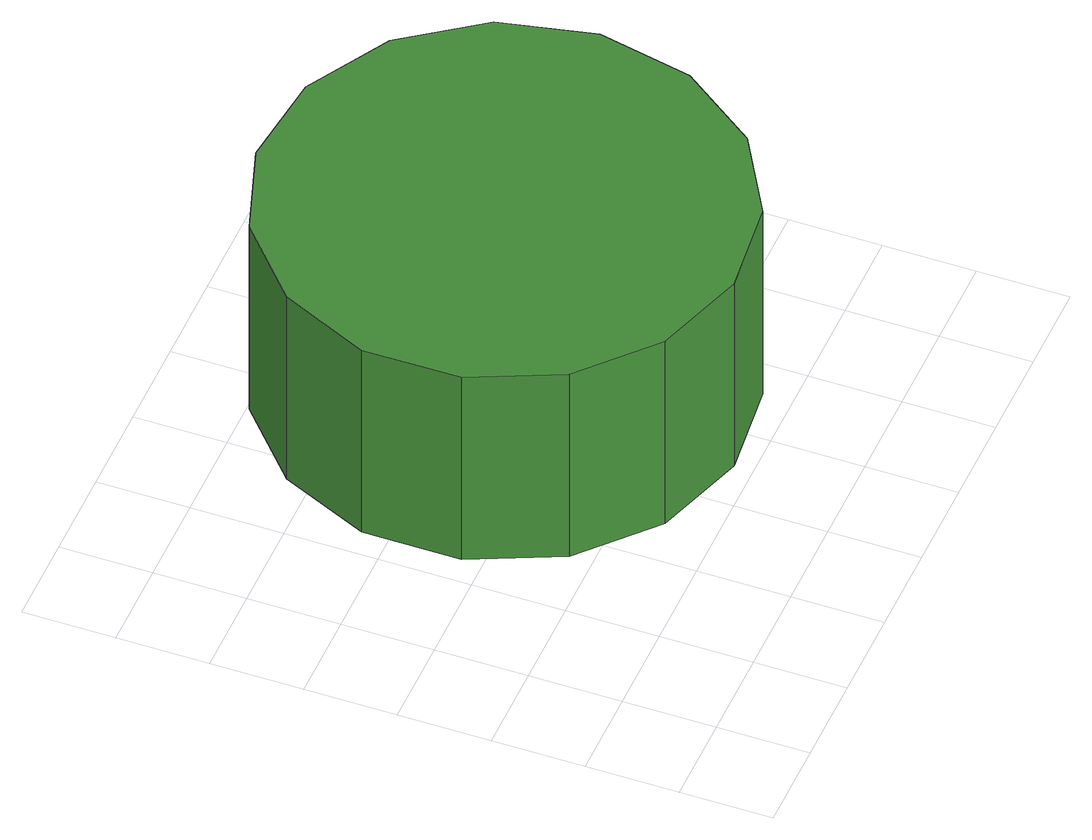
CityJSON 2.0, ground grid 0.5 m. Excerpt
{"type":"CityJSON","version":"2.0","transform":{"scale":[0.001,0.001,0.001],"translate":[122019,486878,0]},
"CityObjects":{
"tree1":{"type":"SolitaryVegetationObject","attributes":{"function":"something"},"geometry":[{"type":"MultiSurface","lod":"1","boundaries":[[[0,1,2,3,4,5,6,7,8,9,10,11,12,13,14]],[[15,16,17,18,19,20,21,22,23,24,25,26,27,28,29]],[[0,29,28,1]],[[1,28,27,2]],[[2,27,26,3]],[[3,26,25,4]],[[4,25,24,5]],[[5,24,23,6]],[[6,23,22,7]],[[7,22,21,8]],[[8,21,20,9]],[[9,20,19,10]],[[10,19,18,11]],[[11,18,17,12]],[[12,17,16,13]],[[13,16,15,14]],[[14,15,29,0]]]}]}
},
"vertices":[
[3185,1879,2190],[3074,2400,2190],[2761,2830,2190],[2300,3096,2190],[1771,3152,2190],[1265,2988,2190],[869,2631,2190],[653,2145,2190],[653,1613,2190],[869,1127,2190],[1265,771,2190],[1771,606,2190],[2300,662,2190],[2761,928,2190],[3074,1358,2190],[3074,1358,940],[2761,928,940],[2300,662,940],[1771,606,940],[1265,771,940],[869,1127,940],[653,1613,940],[653,2145,940],[869,2631,940],[1265,2988,940],[1771,3152,940],[2300,3096,940],[2761,2830,940],[3074,2400,940],[3185,1879,940]
]}
